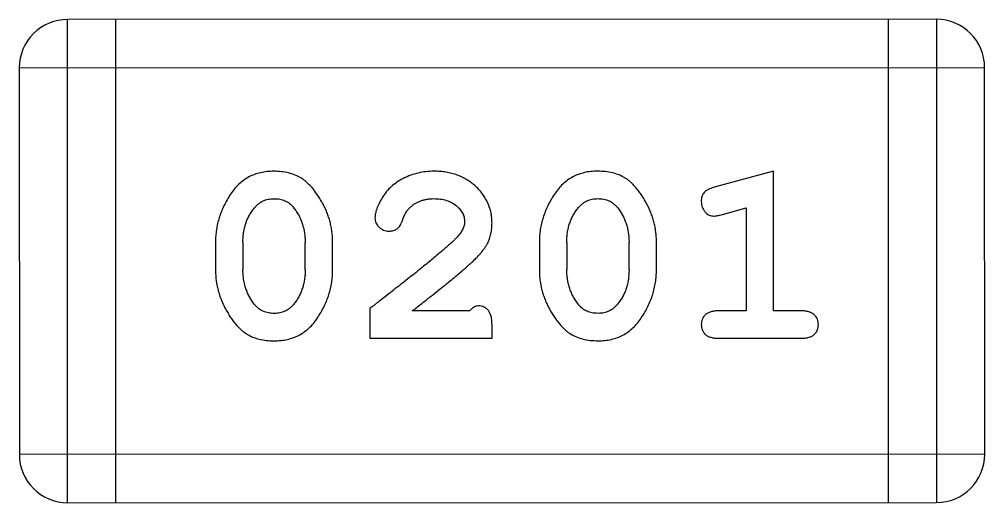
# Model space of a CAD drawing. Header units: millimetres. Extents: x 0 to 297, y 0 to 210.
# Drawn here: x 204.908 to 205.517, y 92.855 to 93.16 of the extents above; entities that cross this region are included whole.
import ezdxf

# ---------------------------------------------------------------- set-up
doc = ezdxf.new("R2010")
doc.units = ezdxf.units.MM
doc.layers.get('0').update_dxf_attribs({"linetype": 'CONTINUOUS'})

msp = doc.modelspace()

# ---------------------------------------------------------------- linework, layer by layer
at = {"color": 7, "linetype": 'Continuous'}
for p, q in [((205.48664, 93.16012), (204.938, 93.16005)), ((204.93804, 92.85525), (204.938, 93.16005)), ((204.96852, 92.85525), (204.96848, 93.16005)), ((205.45616, 93.16012), (205.4562, 92.85532)), ((205.48664, 93.16012), (205.48668, 92.85532)), ((204.90752, 93.12957), (205.51712, 93.12964)), ((204.90752, 93.12957), (204.90755, 92.88573)), ((205.51715, 92.8858), (205.51712, 93.12964)), ((205.38381, 93.06434), (205.34723, 93.05445)), ((205.38382, 92.97624), (205.38381, 93.06434)), ((205.35149, 93.03705), (205.3665, 93.04121)), ((205.3665, 93.04121), (205.36651, 92.97624)), ((205.03142, 93.01968), (205.03143, 93.00193)), ((205.04873, 93.01941), (205.04873, 93.00221)), ((205.08806, 93.00221), (205.08806, 93.01942)), ((205.10536, 93.00194), (205.10536, 93.01969)), ((205.23593, 93.01971), (205.23594, 93.00196)), ((205.25324, 93.01944), (205.25324, 93.00223)), ((205.29257, 93.00224), (205.29257, 93.01944)), ((205.30988, 93.00197), (205.30987, 93.01972)), ((205.12896, 92.97778), (205.12897, 92.95891)), ((205.19189, 92.97622), (205.15571, 92.97621)), ((205.36651, 92.97624), (205.34921, 92.97624)), ((205.40112, 92.97625), (205.38382, 92.97624)), ((205.20605, 92.95892), (205.20605, 92.96678)), ((205.12897, 92.95891), (205.20605, 92.95892)), ((205.34921, 92.95893), (205.40112, 92.95894)), ((205.51715, 92.8858), (204.90755, 92.88573)), ((204.93804, 92.85525), (205.48668, 92.85532))]:
    msp.add_line(p, q, dxfattribs=at)
for centre, start, end in [((204.938, 93.12957), 90.00738, 180.00738), ((205.48664, 93.12964), 0.00738, 90.00738), ((204.93803, 92.88573), 180.00738, 270.00738), ((205.48667, 92.8858), 270.00738, 0.00738)]:
    msp.add_arc(centre, 0.03048, start, end, dxfattribs=at)
for points, knots in [([(205.06821, 93.0643), (205.06678, 93.06426), (205.06397, 93.06419), (205.05988, 93.06347), (205.05605, 93.06235), (205.05247, 93.06077), (205.04918, 93.0587), (205.04612, 93.05619), (205.04334, 93.05322), (205.04088, 93.04983), (205.03868, 93.04624), (205.03675, 93.04256), (205.03509, 93.03886), (205.03377, 93.03509), (205.0327, 93.0313), (205.03197, 93.02745), (205.03151, 93.02358), (205.03145, 93.02099), (205.03142, 93.01968)], [0, 0, 0, 0, 0.06692, 0.130834, 0.19258, 0.252759, 0.312631, 0.373411, 0.436359, 0.501894, 0.568244, 0.632472, 0.69556, 0.757163, 0.818592, 0.878885, 0.939235, 1, 1, 1, 1]), ([(205.10536, 93.01969), (205.10534, 93.02076), (205.1053, 93.02291), (205.10501, 93.0261), (205.10447, 93.02923), (205.1038, 93.03234), (205.10288, 93.03539), (205.10177, 93.0384), (205.10047, 93.04137), (205.09897, 93.04425), (205.09737, 93.04697), (205.09575, 93.04953), (205.09408, 93.05185), (205.09242, 93.05396), (205.0907, 93.05581), (205.089, 93.05746), (205.08726, 93.05888), (205.0849, 93.06045), (205.08172, 93.06205), (205.07755, 93.06336), (205.07301, 93.06415), (205.06985, 93.06425), (205.06821, 93.0643)], [0, 0, 0, 0, 0.049855, 0.099516, 0.148482, 0.19758, 0.246804, 0.296268, 0.346517, 0.397047, 0.446826, 0.49336, 0.537801, 0.579207, 0.617974, 0.654833, 0.689171, 0.722088, 0.786392, 0.853518, 0.924186, 1, 1, 1, 1]), ([(205.16936, 93.06431), (205.16766, 93.06425), (205.16431, 93.06414), (205.15937, 93.06328), (205.15463, 93.06185), (205.15014, 93.05986), (205.14599, 93.05744), (205.14234, 93.05456), (205.13919, 93.05131), (205.13668, 93.04774), (205.13472, 93.04418), (205.13325, 93.04085), (205.13232, 93.03783), (205.13217, 93.03588), (205.1321, 93.03498)], [0, 0, 0, 0, 0.098286, 0.193983, 0.289056, 0.384352, 0.477435, 0.566197, 0.652355, 0.737986, 0.818188, 0.887401, 0.94802, 1, 1, 1, 1]), ([(205.20604, 93.03155), (205.20601, 93.03267), (205.20593, 93.03487), (205.20547, 93.0381), (205.20464, 93.0412), (205.20352, 93.04418), (205.20205, 93.04703), (205.20027, 93.04975), (205.19816, 93.05234), (205.19577, 93.05478), (205.19312, 93.05701), (205.19027, 93.05898), (205.18723, 93.06063), (205.18401, 93.062), (205.1806, 93.06301), (205.17702, 93.06379), (205.17325, 93.06423), (205.17068, 93.06428), (205.16936, 93.06431)], [0, 0, 0, 0, 0.060981, 0.120256, 0.178148, 0.236115, 0.293993, 0.352864, 0.413358, 0.476056, 0.539296, 0.602396, 0.665116, 0.728325, 0.792919, 0.859317, 0.928302, 1, 1, 1, 1]), ([(205.27273, 93.06433), (205.27129, 93.06429), (205.26848, 93.06421), (205.2644, 93.0635), (205.26056, 93.06238), (205.25698, 93.0608), (205.25369, 93.05872), (205.25063, 93.05622), (205.24785, 93.05325), (205.24539, 93.04986), (205.24319, 93.04627), (205.24126, 93.04258), (205.2396, 93.03888), (205.23828, 93.03511), (205.23721, 93.03132), (205.23648, 93.02748), (205.23602, 93.02361), (205.23596, 93.02101), (205.23593, 93.01971)], [0, 0, 0, 0, 0.06692, 0.130834, 0.19258, 0.252759, 0.312631, 0.373411, 0.436359, 0.501894, 0.568244, 0.632472, 0.69556, 0.757163, 0.818592, 0.878885, 0.939235, 1, 1, 1, 1]), ([(205.30987, 93.01972), (205.30985, 93.02079), (205.30981, 93.02293), (205.30952, 93.02612), (205.30898, 93.02926), (205.30831, 93.03236), (205.30739, 93.03541), (205.30628, 93.03842), (205.30499, 93.04139), (205.30349, 93.04427), (205.30188, 93.047), (205.30026, 93.04956), (205.29859, 93.05188), (205.29693, 93.05398), (205.29521, 93.05584), (205.29351, 93.05748), (205.29177, 93.05891), (205.28941, 93.06047), (205.28623, 93.06207), (205.28206, 93.06338), (205.27752, 93.06418), (205.27436, 93.06428), (205.27273, 93.06433)], [0, 0, 0, 0, 0.049855, 0.099516, 0.148482, 0.19758, 0.246804, 0.296268, 0.346517, 0.397047, 0.446826, 0.49336, 0.537801, 0.579207, 0.617974, 0.654833, 0.689171, 0.722088, 0.786392, 0.853518, 0.924186, 1, 1, 1, 1]), ([(205.34723, 93.05445), (205.34638, 93.0542), (205.34482, 93.05373), (205.34273, 93.05288), (205.34111, 93.05197), (205.33991, 93.05094), (205.33911, 93.04976), (205.33858, 93.04843), (205.33822, 93.04692), (205.3382, 93.04584), (205.33819, 93.04528)], [0, 0, 0, 0, 0.187321, 0.344927, 0.475328, 0.579604, 0.674244, 0.773631, 0.882025, 1, 1, 1, 1]), ([(205.05598, 93.04119), (205.05639, 93.04165), (205.05719, 93.04255), (205.05853, 93.04373), (205.05993, 93.04476), (205.06145, 93.04557), (205.06305, 93.04622), (205.06474, 93.04666), (205.06651, 93.04694), (205.06772, 93.04697), (205.06834, 93.04699)], [0, 0, 0, 0, 0.13042, 0.256046, 0.378133, 0.498725, 0.620452, 0.742761, 0.869406, 1, 1, 1, 1]), ([(205.06834, 93.04699), (205.06897, 93.04698), (205.07021, 93.04696), (205.07201, 93.04671), (205.07371, 93.0463), (205.07529, 93.0457), (205.07677, 93.04496), (205.07812, 93.04404), (205.07938, 93.04297), (205.08012, 93.04213), (205.08048, 93.04171)], [0, 0, 0, 0, 0.138115, 0.270177, 0.397547, 0.520057, 0.63869, 0.757499, 0.878226, 1, 1, 1, 1]), ([(205.15437, 93.04162), (205.15487, 93.04205), (205.15587, 93.0429), (205.15749, 93.04401), (205.15924, 93.04492), (205.16105, 93.04569), (205.16297, 93.04629), (205.16498, 93.04668), (205.16708, 93.04698), (205.16851, 93.047), (205.16924, 93.04701)], [0, 0, 0, 0, 0.121873, 0.243139, 0.363336, 0.485133, 0.607572, 0.734701, 0.864814, 1, 1, 1, 1]), ([(205.16924, 93.04701), (205.17065, 93.04696), (205.17334, 93.04688), (205.17716, 93.04603), (205.18054, 93.04466), (205.18342, 93.04273), (205.18574, 93.04047), (205.18749, 93.03799), (205.18853, 93.03529), (205.18867, 93.03342), (205.18874, 93.03248)], [0, 0, 0, 0, 0.156344, 0.299348, 0.4327, 0.561, 0.682299, 0.791883, 0.89611, 1, 1, 1, 1]), ([(205.26049, 93.04122), (205.2609, 93.04168), (205.2617, 93.04258), (205.26304, 93.04376), (205.26444, 93.04479), (205.26596, 93.0456), (205.26756, 93.04625), (205.26925, 93.04668), (205.27102, 93.04696), (205.27224, 93.047), (205.27285, 93.04702)], [0, 0, 0, 0, 0.13042, 0.256046, 0.378133, 0.498725, 0.620452, 0.742761, 0.869406, 1, 1, 1, 1]), ([(205.27285, 93.04702), (205.27348, 93.04701), (205.27472, 93.04699), (205.27652, 93.04673), (205.27822, 93.04633), (205.2798, 93.04573), (205.28128, 93.04499), (205.28264, 93.04407), (205.2839, 93.04299), (205.28463, 93.04216), (205.28499, 93.04174)], [0, 0, 0, 0, 0.138115, 0.270177, 0.397547, 0.520057, 0.63869, 0.757499, 0.878226, 1, 1, 1, 1]), ([(205.33819, 93.04528), (205.33821, 93.04466), (205.33826, 93.04344), (205.33873, 93.0417), (205.33944, 93.04008), (205.34048, 93.03868), (205.34168, 93.0375), (205.34304, 93.03663), (205.34453, 93.03612), (205.34556, 93.03605), (205.34608, 93.03602)], [0, 0, 0, 0, 0.138815, 0.27042, 0.39836, 0.52875, 0.654955, 0.771147, 0.884581, 1, 1, 1, 1]), ([(205.04873, 93.01941), (205.04876, 93.02047), (205.04881, 93.02255), (205.04912, 93.02561), (205.04968, 93.02855), (205.05051, 93.03134), (205.0515, 93.03403), (205.05278, 93.03654), (205.05423, 93.03896), (205.0554, 93.04045), (205.05598, 93.04119)], [0, 0, 0, 0, 0.135446, 0.266257, 0.393419, 0.517936, 0.639137, 0.758785, 0.879345, 1, 1, 1, 1]), ([(205.08048, 93.04171), (205.08109, 93.04091), (205.08229, 93.03932), (205.08383, 93.03678), (205.08515, 93.03413), (205.08619, 93.03138), (205.08705, 93.02853), (205.08763, 93.02558), (205.08798, 93.02253), (205.08803, 93.02047), (205.08806, 93.01942)], [0, 0, 0, 0, 0.125331, 0.248948, 0.371201, 0.494032, 0.616811, 0.742104, 0.868849, 1, 1, 1, 1]), ([(205.14941, 93.03312), (205.14972, 93.03401), (205.15032, 93.03572), (205.15153, 93.03801), (205.15279, 93.04003), (205.15386, 93.04111), (205.15437, 93.04162)], [0, 0, 0, 0, 0.285518, 0.544185, 0.781367, 1, 1, 1, 1]), ([(205.25324, 93.01944), (205.25327, 93.0205), (205.25332, 93.02258), (205.25363, 93.02564), (205.25419, 93.02857), (205.25502, 93.03137), (205.25601, 93.03405), (205.25729, 93.03657), (205.25874, 93.03899), (205.25991, 93.04048), (205.26049, 93.04122)], [0, 0, 0, 0, 0.135446, 0.266257, 0.393419, 0.517936, 0.639137, 0.758785, 0.879345, 1, 1, 1, 1]), ([(205.28499, 93.04174), (205.2856, 93.04094), (205.2868, 93.03934), (205.28834, 93.0368), (205.28966, 93.03416), (205.29071, 93.0314), (205.29156, 93.02856), (205.29214, 93.02561), (205.29249, 93.02256), (205.29254, 93.02049), (205.29257, 93.01944)], [0, 0, 0, 0, 0.125331, 0.248948, 0.371201, 0.494032, 0.616811, 0.742104, 0.868849, 1, 1, 1, 1]), ([(205.34608, 93.03602), (205.34641, 93.03604), (205.34717, 93.03608), (205.34841, 93.03629), (205.34988, 93.03662), (205.35092, 93.0369), (205.35149, 93.03705)], [0, 0, 0, 0, 0.183151, 0.413144, 0.682305, 1, 1, 1, 1]), ([(205.1321, 93.03498), (205.13214, 93.03444), (205.1322, 93.03336), (205.13272, 93.0318), (205.13356, 93.03035), (205.13468, 93.02904), (205.13603, 93.02794), (205.13756, 93.02715), (205.1392, 93.02662), (205.14034, 93.02657), (205.14093, 93.02655)], [0, 0, 0, 0, 0.120856, 0.239483, 0.360995, 0.490166, 0.620982, 0.746416, 0.870253, 1, 1, 1, 1]), ([(205.14093, 93.02655), (205.14142, 93.02657), (205.14237, 93.02661), (205.14375, 93.02688), (205.14499, 93.02735), (205.14613, 93.02803), (205.14716, 93.02893), (205.14803, 93.03011), (205.14881, 93.03151), (205.1492, 93.03256), (205.14941, 93.03312)], [0, 0, 0, 0, 0.127347, 0.246131, 0.359406, 0.470543, 0.586092, 0.711469, 0.847022, 1, 1, 1, 1]), ([(205.18874, 93.03248), (205.18868, 93.0317), (205.18855, 93.03006), (205.18758, 93.02762), (205.18605, 93.02515), (205.18469, 93.0236), (205.18397, 93.02277)], [0, 0, 0, 0, 0.212836, 0.442809, 0.70317, 1, 1, 1, 1]), ([(205.18928, 93.00326), (205.19016, 93.00403), (205.19185, 93.00552), (205.19423, 93.00774), (205.19633, 93.00985), (205.19821, 93.01183), (205.19982, 93.0137), (205.20117, 93.01547), (205.20229, 93.01711), (205.20341, 93.01916), (205.20448, 93.02172), (205.20539, 93.02489), (205.20595, 93.02818), (205.20601, 93.03042), (205.20604, 93.03155)], [0, 0, 0, 0, 0.103002, 0.197728, 0.285279, 0.365235, 0.437224, 0.502446, 0.560545, 0.611446, 0.707576, 0.80349, 0.900532, 1, 1, 1, 1]), ([(205.18397, 93.02277), (205.18353, 93.02232), (205.18257, 93.02134), (205.18097, 93.01979), (205.17908, 93.01805), (205.1769, 93.01613), (205.17445, 93.014), (205.17173, 93.01165), (205.1687, 93.00916), (205.16539, 93.00644), (205.16182, 93.00352), (205.15795, 93.00043), (205.15382, 92.99713), (205.1494, 92.99364), (205.14468, 92.98996), (205.13969, 92.98607), (205.13443, 92.98198), (205.13082, 92.97921), (205.12896, 92.97778)], [0, 0, 0, 0, 0.026647, 0.057942, 0.094152, 0.134806, 0.180631, 0.231142, 0.286385, 0.346321, 0.411439, 0.481035, 0.555329, 0.634592, 0.718826, 0.807759, 0.901393, 1, 1, 1, 1]), ([(205.03143, 93.00193), (205.03144, 93.00086), (205.03148, 92.99873), (205.03179, 92.99556), (205.03227, 92.99243), (205.03298, 92.98933), (205.03384, 92.98629), (205.03498, 92.9833), (205.03624, 92.98033), (205.03772, 92.97745), (205.03929, 92.97472), (205.04091, 92.97218), (205.04256, 92.96987), (205.0442, 92.96776), (205.04591, 92.9659), (205.0476, 92.96423), (205.04934, 92.96281), (205.0517, 92.96121), (205.05488, 92.9596), (205.05908, 92.95829), (205.06365, 92.95746), (205.06683, 92.95737), (205.06847, 92.95732)], [0, 0, 0, 0, 0.049886, 0.09882, 0.148132, 0.19689, 0.246038, 0.295176, 0.345305, 0.395692, 0.445312, 0.491875, 0.535813, 0.577009, 0.616081, 0.652689, 0.687585, 0.720206, 0.785062, 0.85223, 0.923759, 1, 1, 1, 1]), ([(205.05638, 92.97991), (205.05576, 92.9807), (205.05454, 92.98228), (205.05301, 92.98483), (205.05166, 92.98745), (205.05061, 92.99021), (205.04977, 92.99307), (205.04915, 92.99602), (205.04881, 92.99908), (205.04876, 93.00116), (205.04873, 93.00221)], [0, 0, 0, 0, 0.124927, 0.248361, 0.370889, 0.492583, 0.61616, 0.741472, 0.869044, 1, 1, 1, 1]), ([(205.06847, 92.95732), (205.06992, 92.95736), (205.07274, 92.95744), (205.07683, 92.95815), (205.08066, 92.95927), (205.08424, 92.96087), (205.08757, 92.96289), (205.0906, 92.96541), (205.09341, 92.96835), (205.09586, 92.97174), (205.09806, 92.97534), (205.10002, 92.97901), (205.10167, 92.98273), (205.10303, 92.98649), (205.10405, 92.9903), (205.10483, 92.99414), (205.10528, 92.99803), (205.10534, 93.00064), (205.10536, 93.00194)], [0, 0, 0, 0, 0.067217, 0.131051, 0.19272, 0.252824, 0.312745, 0.373449, 0.436041, 0.501494, 0.567761, 0.632087, 0.695096, 0.757109, 0.817993, 0.878657, 0.939311, 1, 1, 1, 1]), ([(205.08806, 93.00221), (205.08803, 93.00115), (205.08798, 92.99907), (205.08766, 92.99601), (205.08711, 92.99308), (205.08627, 92.99029), (205.0853, 92.9876), (205.08401, 92.98508), (205.08255, 92.98266), (205.08139, 92.98117), (205.08081, 92.98043)], [0, 0, 0, 0, 0.135449, 0.266263, 0.393429, 0.516942, 0.639128, 0.758779, 0.879341, 1, 1, 1, 1]), ([(205.15571, 92.97621), (205.15771, 92.97778), (205.16153, 92.98077), (205.167, 92.98509), (205.17198, 92.98901), (205.17642, 92.99259), (205.18038, 92.99576), (205.18379, 92.9986), (205.18671, 93.00105), (205.18848, 93.00257), (205.18928, 93.00326)], [0, 0, 0, 0, 0.176662, 0.337826, 0.484741, 0.617764, 0.73494, 0.837793, 0.926412, 1, 1, 1, 1]), ([(205.23594, 93.00196), (205.23595, 93.00089), (205.23599, 92.99876), (205.2363, 92.99558), (205.23678, 92.99245), (205.23749, 92.98936), (205.23835, 92.98631), (205.23949, 92.98333), (205.24075, 92.98036), (205.24223, 92.97748), (205.2438, 92.97475), (205.24542, 92.9722), (205.24708, 92.9699), (205.24872, 92.96778), (205.25042, 92.96593), (205.25211, 92.96425), (205.25385, 92.96283), (205.25622, 92.96124), (205.2594, 92.95963), (205.26359, 92.95832), (205.26816, 92.95749), (205.27134, 92.9574), (205.27299, 92.95735)], [0, 0, 0, 0, 0.049886, 0.09882, 0.148132, 0.19689, 0.246038, 0.295176, 0.345305, 0.395692, 0.445312, 0.491875, 0.535813, 0.577009, 0.616081, 0.652689, 0.687585, 0.720206, 0.785062, 0.85223, 0.923759, 1, 1, 1, 1]), ([(205.26089, 92.97994), (205.26027, 92.98073), (205.25905, 92.9823), (205.25752, 92.98486), (205.25617, 92.98748), (205.25512, 92.99024), (205.25428, 92.99309), (205.25366, 92.99605), (205.25332, 92.99911), (205.25327, 93.00118), (205.25324, 93.00223)], [0, 0, 0, 0, 0.124927, 0.248361, 0.370889, 0.492583, 0.61616, 0.741472, 0.869044, 1, 1, 1, 1]), ([(205.27299, 92.95735), (205.27443, 92.95739), (205.27725, 92.95746), (205.28134, 92.95818), (205.28518, 92.9593), (205.28875, 92.96089), (205.29208, 92.96291), (205.29512, 92.96544), (205.29792, 92.96838), (205.30037, 92.97177), (205.30257, 92.97537), (205.30453, 92.97904), (205.30618, 92.98276), (205.30754, 92.98652), (205.30856, 92.99033), (205.30934, 92.99417), (205.30979, 92.99806), (205.30985, 93.00067), (205.30988, 93.00197)], [0, 0, 0, 0, 0.067217, 0.131051, 0.19272, 0.252824, 0.312745, 0.373449, 0.436041, 0.501494, 0.567761, 0.632087, 0.695096, 0.757109, 0.817993, 0.878657, 0.939311, 1, 1, 1, 1]), ([(205.29257, 93.00224), (205.29254, 93.00118), (205.29249, 92.9991), (205.29217, 92.99604), (205.29162, 92.99311), (205.29078, 92.99032), (205.28981, 92.98763), (205.28852, 92.98511), (205.28707, 92.98269), (205.2859, 92.9812), (205.28532, 92.98046)], [0, 0, 0, 0, 0.135449, 0.266263, 0.393429, 0.516942, 0.639128, 0.758779, 0.879341, 1, 1, 1, 1]), ([(205.06852, 92.97463), (205.06788, 92.97464), (205.06664, 92.97466), (205.06483, 92.97492), (205.06312, 92.97533), (205.06154, 92.97592), (205.06007, 92.97666), (205.05871, 92.97758), (205.05748, 92.97867), (205.05675, 92.97949), (205.05638, 92.97991)], [0, 0, 0, 0, 0.139844, 0.271849, 0.399162, 0.521619, 0.6402, 0.758957, 0.87828, 1, 1, 1, 1]), ([(205.08081, 92.98043), (205.08041, 92.97997), (205.07962, 92.97906), (205.07828, 92.97788), (205.07686, 92.97688), (205.07536, 92.97604), (205.07377, 92.97541), (205.0721, 92.97497), (205.07034, 92.97469), (205.06914, 92.97465), (205.06852, 92.97463)], [0, 0, 0, 0, 0.129853, 0.25607, 0.380154, 0.49978, 0.62208, 0.743277, 0.868791, 1, 1, 1, 1]), ([(205.1974, 92.97937), (205.19695, 92.97932), (205.19601, 92.97924), (205.19462, 92.97858), (205.19321, 92.97758), (205.19235, 92.97669), (205.19189, 92.97622)], [0, 0, 0, 0, 0.20611, 0.432681, 0.695597, 1, 1, 1, 1]), ([(205.20605, 92.96678), (205.20603, 92.96785), (205.20599, 92.96982), (205.20554, 92.97253), (205.20488, 92.97478), (205.20381, 92.97652), (205.2025, 92.97781), (205.20098, 92.97872), (205.19926, 92.97929), (205.19803, 92.97934), (205.1974, 92.97937)], [0, 0, 0, 0, 0.1844, 0.34094, 0.473574, 0.586824, 0.690029, 0.789175, 0.890445, 1, 1, 1, 1]), ([(205.27303, 92.97466), (205.27239, 92.97467), (205.27115, 92.97469), (205.26934, 92.97494), (205.26764, 92.97535), (205.26606, 92.97595), (205.26458, 92.97669), (205.26322, 92.9776), (205.26199, 92.97869), (205.26126, 92.97952), (205.26089, 92.97994)], [0, 0, 0, 0, 0.139844, 0.271849, 0.399162, 0.521619, 0.6402, 0.758957, 0.87828, 1, 1, 1, 1]), ([(205.28532, 92.98046), (205.28492, 92.98), (205.28413, 92.97909), (205.28279, 92.97791), (205.28138, 92.9769), (205.27987, 92.97607), (205.27828, 92.97544), (205.27661, 92.97499), (205.27485, 92.97471), (205.27365, 92.97468), (205.27303, 92.97466)], [0, 0, 0, 0, 0.129853, 0.25607, 0.380154, 0.49978, 0.62208, 0.743277, 0.868791, 1, 1, 1, 1]), ([(205.34921, 92.97624), (205.34831, 92.97622), (205.34663, 92.97617), (205.3443, 92.97572), (205.34235, 92.97496), (205.34078, 92.97389), (205.33964, 92.97255), (205.33879, 92.97106), (205.33829, 92.96938), (205.33823, 92.96819), (205.3382, 92.96758)], [0, 0, 0, 0, 0.169102, 0.317658, 0.446239, 0.563118, 0.671828, 0.776546, 0.884858, 1, 1, 1, 1]), ([(205.41214, 92.96759), (205.4121, 92.9682), (205.41204, 92.96939), (205.41154, 92.97107), (205.41069, 92.97257), (205.40953, 92.97389), (205.40798, 92.97497), (205.40603, 92.97572), (205.4037, 92.97618), (205.40202, 92.97622), (205.40112, 92.97625)], [0, 0, 0, 0, 0.11517, 0.223509, 0.328254, 0.438012, 0.553651, 0.682263, 0.830856, 1, 1, 1, 1]), ([(205.3382, 92.96758), (205.33823, 92.96698), (205.33829, 92.96579), (205.3388, 92.96411), (205.33963, 92.9626), (205.34078, 92.96125), (205.34234, 92.96018), (205.34431, 92.95946), (205.34663, 92.959), (205.34831, 92.95896), (205.34921, 92.95893)], [0, 0, 0, 0, 0.115051, 0.223278, 0.329269, 0.437893, 0.554681, 0.682591, 0.83103, 1, 1, 1, 1]), ([(205.40112, 92.95894), (205.40202, 92.95896), (205.4037, 92.959), (205.40602, 92.95947), (205.40799, 92.96018), (205.40953, 92.96128), (205.4107, 92.9626), (205.41153, 92.96412), (205.41204, 92.9658), (205.4121, 92.96698), (205.41214, 92.96759)], [0, 0, 0, 0, 0.169012, 0.317488, 0.445429, 0.560977, 0.67065, 0.776666, 0.88492, 1, 1, 1, 1])]:
    msp.add_open_spline(points, degree=3, knots=knots, dxfattribs=at)

doc.saveas('drawing.dxf')
